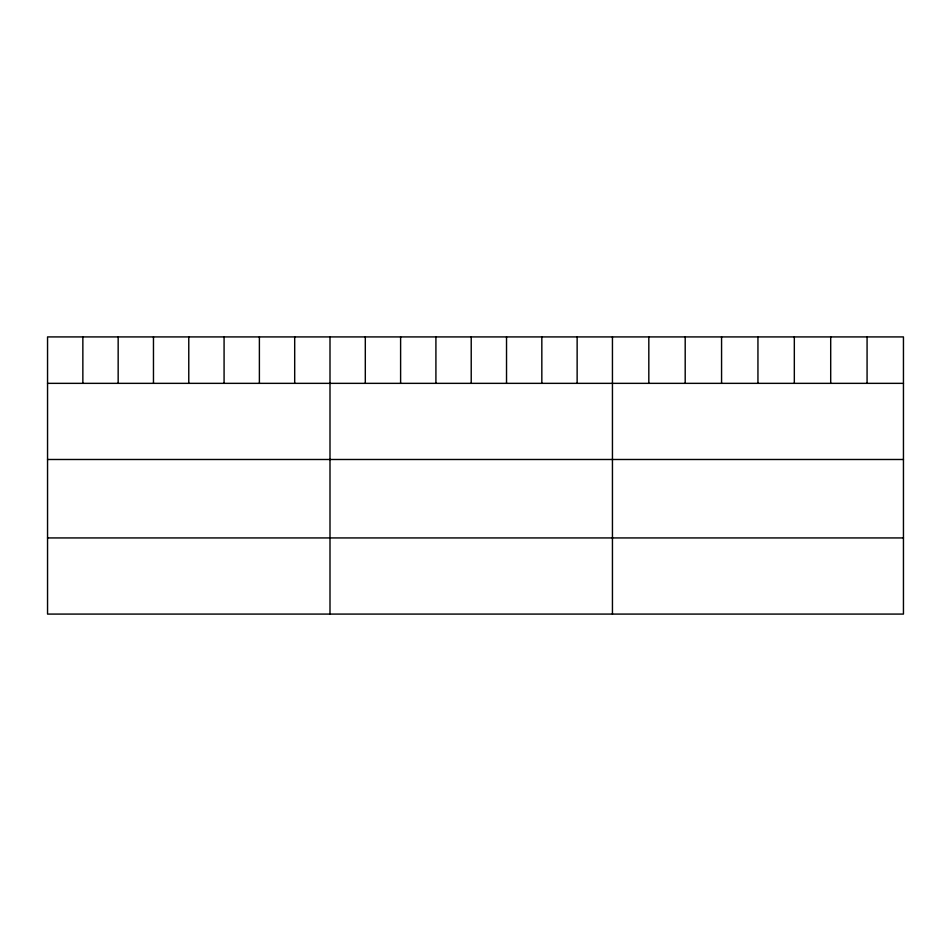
<?xml version="1.0" encoding="UTF-8"?>
<svg xmlns="http://www.w3.org/2000/svg" width="951" height="951" viewBox="0 0 951 951"><rect width="100%" height="100%" fill="white"/><g stroke="black" fill="none" stroke-linecap="round" stroke-linejoin="round"><path stroke-width="1.43" d="M903.45 383.348L903.45 614.084L47.55 614.084L47.55 336.916L903.45 336.916L903.45 383.348L47.55 383.348M47.55 459.488L903.45 459.488M47.55 537.933L903.45 537.933M867.074 336.916L867.074 383.348M830.698 336.916L830.698 383.348M794.323 336.916L794.323 383.348M757.947 336.916L757.947 383.348M721.571 336.916L721.571 383.348M685.195 336.916L685.195 383.348M648.82 336.916L648.82 383.348M612.444 336.916L612.444 614.084M577.138 336.916L577.138 383.348M541.832 336.916L541.832 383.348M506.526 336.916L506.526 383.348M471.22 336.916L471.22 383.348M435.915 336.916L435.915 383.348M400.609 336.916L400.609 383.348M365.303 336.916L365.303 383.348M329.997 336.916L329.997 614.084M294.691 336.916L294.691 383.348M259.385 336.916L259.385 383.348M224.079 336.916L224.079 383.348M188.774 336.916L188.774 383.348M153.468 336.916L153.468 383.348M118.162 336.916L118.162 383.348M82.856 336.916L82.856 383.348"/></g></svg>
